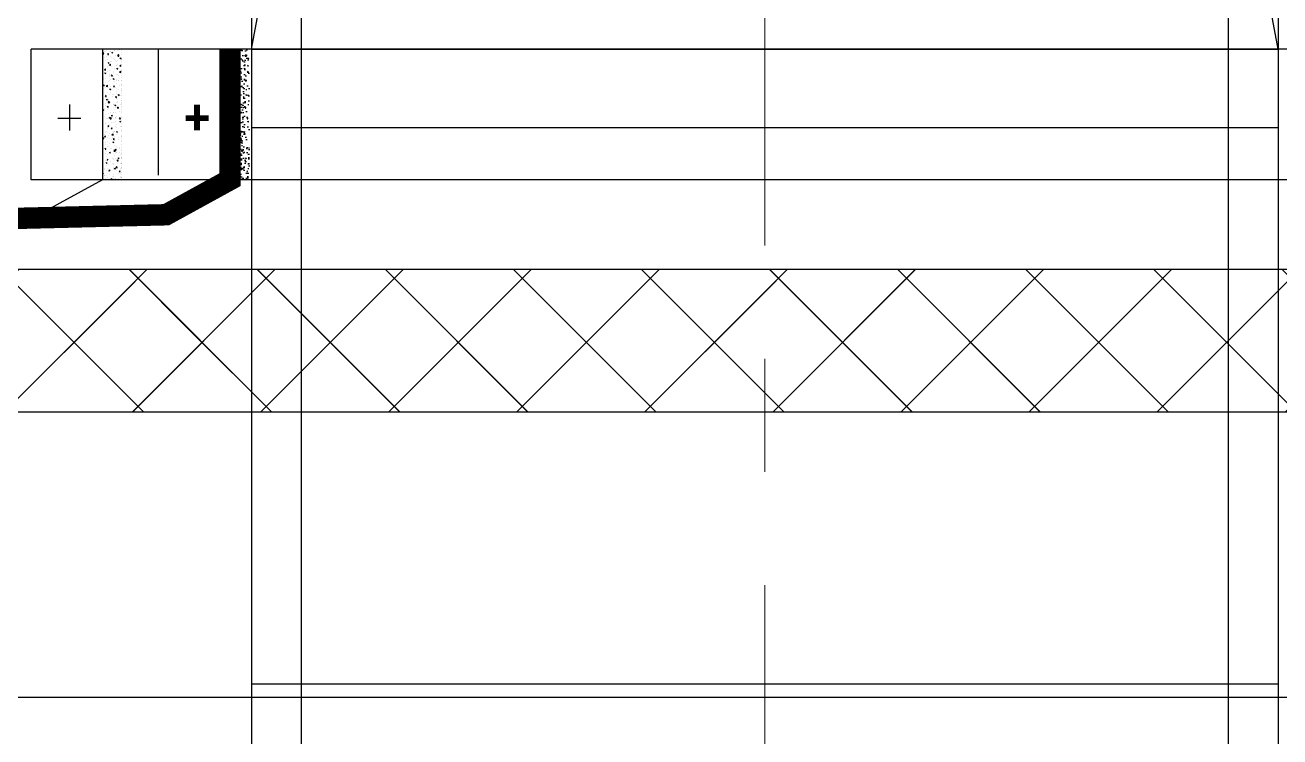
# Model space of a CAD drawing. Extents: x 419008 to 585152, y 366207 to 472224.
# Drawn here: x 509189 to 510068, y 458006 to 458505 of the extents above; entities that cross this region are included whole.
import ezdxf

# ---------------------------------------------------------------- set-up
doc = ezdxf.new("R2010")
doc.units = 0
doc.header["$LTSCALE"] = 50
doc.linetypes.add('CONTINOUS', pattern=[16, 16, -1e-13])
doc.linetypes.add('ОСЕВАЯ2', pattern=[14.2875, 9.525, -1.5875, 1.5875, -1.5875])
doc.layers.get('0').update_dxf_attribs({"linetype": 'CONTINUOUS'})
doc.layers.add('ax', color=4, linetype='ОСЕВАЯ2', lineweight=15)
for name, color, linetype in [('base', 7, 'CONTINUOUS'), ('eq', 255, 'CONTINUOUS'), ('WALL', 5, 'CONTINUOUS')]:
    doc.layers.add(name, color=color, linetype=linetype)

# ---------------------------------------------------------------- blocks, each defined once
blk = doc.blocks.new('A$C3FF65A5C')
at = {"lineweight": 30}
for p, q in [((840, 8729.87, 164.7), (875, 8914.87, 164.7)), ((1560, 8729.87, 164.7), (1525, 8914.87, 164.7)), ((840, 8729.87, 164.7), (840, 8217.15, 164.7)), ((840, 8729.87, 164.7), (1560, 8729.87, 164.7)), ((1560, 8729.87, 164.7), (1560, 8217.15, 164.7)), ((840, 8674.87, 164.7), (1560, 8674.87, 164.7)), ((840, 8284.87, 164.7), (1560, 8284.87, 164.7))]:
    blk.add_line(p, q, dxfattribs=at)
at = {"lineweight": 9}
for p, q in [((875, 8914.87, 164.7), (875, 8217.15, 164.7)), ((1525, 8914.87, 164.7), (1525, 8217.15, 164.7))]:
    blk.add_line(p, q, dxfattribs=at)
at = {"linetype": 'Continuous'}
for p, q in [((1714.49, 8729.87, 164.7), (685.51, 8729.87, 164.7)), ((685.51, 8638.24, 164.7), (685.51, 8729.87, 164.7)), ((735.51, 8729.87, 164.7), (735.51, 8660.16, 164.7)), ((712.46, 8690.91, 164.7), (712.46, 8672.77, 164.7)), ((704.39, 8681.34, 164.7), (720.52, 8681.34, 164.7)), ((1714.49, 8638.24, 164.7), (685.51, 8638.24, 164.7))]:
    blk.add_line(p, q, dxfattribs=at)
at = {"linetype": 'CONTINOUS'}
for p, q in [((735.51, 8729.87, 164.7), (735.51, 8638.24, 164.7)), ((735.51, 8729.87, 164.7), (735.51, 8638.24, 164.7)), ((735.88, 8729.87, 164.7), (735.88, 8729.87, 164.7)), ((735.88, 8729.87, 164.7), (735.88, 8729.87, 164.7)), ((737.38, 8729.87, 164.7), (737.38, 8729.87, 164.7)), ((737.38, 8729.87, 164.7), (737.38, 8729.87, 164.7)), ((737.93, 8727.99, 164.7), (737.93, 8727.99, 164.7)), ((738.74, 8729, 164.7), (738.74, 8729, 164.7)), ((739.5, 8729.87, 164.7), (739.5, 8729.87, 164.7)), ((740.97, 8728.42, 164.7), (740.97, 8728.42, 164.7)), ((741.3, 8728.02, 164.7), (741.3, 8728.02, 164.7)), ((742.37, 8729.87, 164.7), (742.37, 8729.87, 164.7)), ((742.37, 8729.87, 164.7), (742.37, 8729.87, 164.7)), ((742.8, 8729.87, 164.7), (742.8, 8729.87, 164.7)), ((742.8, 8729.87, 164.7), (742.8, 8729.87, 164.7)), ((743.76, 8728.99, 164.7), (743.76, 8728.99, 164.7)), ((744.08, 8728.78, 164.7), (744.08, 8728.78, 164.7)), ((746.43, 8728.72, 164.7), (746.43, 8728.72, 164.7)), ((747.28, 8729.25, 164.7), (747.28, 8729.25, 164.7)), ((747.35, 8729.87, 164.7), (747.35, 8729.87, 164.7)), ((747.35, 8729.87, 164.7), (747.35, 8729.87, 164.7)), ((747.93, 8729.87, 164.7), (747.93, 8729.87, 164.7)), ((747.93, 8729.87, 164.7), (747.93, 8729.87, 164.7)), ((749.03, 8728.8, 164.7), (749.03, 8728.8, 164.7)), ((735.51, 8727.88, 164.7), (735.51, 8727.88, 164.7)), ((735.51, 8727.88, 164.7), (735.51, 8727.88, 164.7)), ((735.51, 8727.88, 164.7), (735.51, 8727.88, 164.7)), ((735.51, 8727.71, 164.7), (735.51, 8727.71, 164.7)), ((735.51, 8727.71, 164.7), (735.51, 8727.71, 164.7)), ((735.51, 8727.71, 164.7), (735.51, 8727.71, 164.7)), ((735.51, 8726.81, 164.7), (735.51, 8726.81, 164.7)), ((735.51, 8724.71, 164.7), (735.51, 8724.71, 164.7)), ((735.51, 8724.71, 164.7), (735.51, 8724.71, 164.7)), ((735.51, 8724.71, 164.7), (735.51, 8724.71, 164.7)), ((735.51, 8724.11, 164.7), (735.51, 8724.11, 164.7)), ((735.51, 8723.86, 164.7), (735.51, 8723.86, 164.7)), ((735.51, 8723.86, 164.7), (735.51, 8723.86, 164.7)), ((735.51, 8723.86, 164.7), (735.51, 8723.86, 164.7)), ((735.51, 8723.58, 164.7), (735.51, 8723.58, 164.7)), ((735.51, 8721.53, 164.7), (735.51, 8721.53, 164.7)), ((735.51, 8721.53, 164.7), (735.51, 8721.53, 164.7)), ((735.51, 8720.51, 164.7), (735.51, 8720.51, 164.7)), ((735.51, 8720.34, 164.7), (735.51, 8720.34, 164.7)), ((735.61, 8726.59, 164.7), (736.39, 8727.4, 164.7)), ((735.61, 8726.59, 164.7), (736.5, 8726.45, 164.7)), ((735.71, 8720.54, 164.7), (735.71, 8720.54, 164.7)), ((735.86, 8720.61, 164.7), (735.86, 8720.61, 164.7)), ((735.98, 8723.94, 164.7), (735.98, 8723.94, 164.7)), ((736.1, 8727.27, 164.7), (736.1, 8727.27, 164.7)), ((736.5, 8726.45, 164.7), (736.39, 8727.4, 164.7)), ((736.79, 8723.89, 164.7), (736.79, 8723.89, 164.7)), ((737.18, 8727.92, 164.7), (737.18, 8727.92, 164.7)), ((737.52, 8722.02, 164.7), (737.52, 8722.02, 164.7)), ((738.34, 8724.48, 164.7), (738.34, 8724.48, 164.7)), ((738.9, 8722.55, 164.7), (738.9, 8722.55, 164.7)), ((739.24, 8726.13, 164.7), (739.72, 8726.71, 164.7)), ((739.24, 8726.13, 164.7), (739.84, 8726.08, 164.7)), ((739.64, 8720.21, 164.7), (740.34, 8720.48, 164.7)), ((739.64, 8720.21, 164.7), (740.13, 8719.88, 164.7)), ((739.84, 8726.08, 164.7), (739.73, 8726.71, 164.7)), ((739.91, 8719.82, 164.7), (739.91, 8719.82, 164.7)), ((740.14, 8719.87, 164.7), (740.34, 8720.48, 164.7)), ((740.63, 8718.61, 164.7), (741.11, 8719.19, 164.7)), ((741.05, 8721.36, 164.7), (741.05, 8721.36, 164.7)), ((741.23, 8718.56, 164.7), (741.11, 8719.18, 164.7)), ((741.18, 8724.69, 164.7), (741.18, 8724.69, 164.7)), ((742.02, 8721.37, 164.7), (742.02, 8721.37, 164.7)), ((742.07, 8727.46, 164.7), (742.77, 8727.73, 164.7)), ((742.07, 8727.46, 164.7), (742.57, 8727.13, 164.7)), ((742.13, 8723.67, 164.7), (742.13, 8723.67, 164.7)), ((742.57, 8727.13, 164.7), (742.77, 8727.73, 164.7)), ((743.35, 8723.02, 164.7), (743.35, 8723.02, 164.7)), ((744.24, 8722.33, 164.7), (744.24, 8722.33, 164.7)), ((744.52, 8721.7, 164.7), (744.52, 8721.7, 164.7)), ((744.65, 8725.31, 164.7), (744.65, 8725.31, 164.7)), ((745.75, 8720.82, 164.7), (745.75, 8720.82, 164.7)), ((746.19, 8722.06, 164.7), (746.19, 8722.06, 164.7)), ((746.28, 8724.93, 164.7), (747.06, 8725.74, 164.7)), ((746.28, 8724.93, 164.7), (747.17, 8724.79, 164.7)), ((746.31, 8725.39, 164.7), (746.31, 8725.39, 164.7)), ((746.41, 8725.51, 164.7), (746.9, 8726.08, 164.7)), ((746.41, 8725.51, 164.7), (747.01, 8725.45, 164.7)), ((747.01, 8725.45, 164.7), (746.9, 8726.08, 164.7)), ((747.17, 8724.79, 164.7), (747.06, 8725.74, 164.7)), ((747.15, 8725.64, 164.7), (747.15, 8725.64, 164.7)), ((747.47, 8723.44, 164.7), (747.47, 8723.44, 164.7)), ((748.04, 8723.44, 164.7), (748.74, 8723.71, 164.7)), ((748.04, 8723.44, 164.7), (748.54, 8723.1, 164.7)), ((748.31, 8722.19, 164.7), (748.31, 8722.19, 164.7)), ((748.54, 8723.1, 164.7), (748.74, 8723.7, 164.7)), ((749.03, 8727.48, 164.7), (749.03, 8727.48, 164.7)), ((749.03, 8727.48, 164.7), (749.03, 8727.48, 164.7)), ((749.03, 8725.89, 164.7), (749.03, 8725.89, 164.7)), ((749.03, 8725.89, 164.7), (749.03, 8725.89, 164.7)), ((749.03, 8724.24, 164.7), (749.03, 8724.24, 164.7)), ((749.03, 8724.24, 164.7), (749.03, 8724.24, 164.7)), ((749.03, 8722.45, 164.7), (749.03, 8722.45, 164.7)), ((749.03, 8722.45, 164.7), (749.03, 8722.45, 164.7)), ((749.03, 8722.29, 164.7), (749.03, 8722.29, 164.7)), ((749.03, 8721.01, 164.7), (749.03, 8721.01, 164.7)), ((749.03, 8721.01, 164.7), (749.03, 8721.01, 164.7)), ((749.03, 8719.27, 164.7), (749.03, 8719.27, 164.7)), ((735.51, 8718.36, 164.7), (735.51, 8718.36, 164.7)), ((735.51, 8718.36, 164.7), (735.51, 8718.36, 164.7)), ((735.51, 8718.36, 164.7), (735.51, 8718.36, 164.7)), ((735.51, 8717.51, 164.7), (735.51, 8717.51, 164.7)), ((735.51, 8717.51, 164.7), (735.51, 8717.51, 164.7)), ((735.51, 8717.1, 164.7), (735.51, 8717.1, 164.7)), ((735.51, 8716.91, 164.7), (735.51, 8716.91, 164.7)), ((735.51, 8716.91, 164.7), (735.51, 8716.91, 164.7)), ((735.51, 8715.18, 164.7), (735.51, 8715.18, 164.7)), ((735.51, 8715.18, 164.7), (735.51, 8715.18, 164.7)), ((735.51, 8715.18, 164.7), (735.51, 8715.18, 164.7)), ((735.51, 8713.87, 164.7), (735.51, 8713.87, 164.7)), ((735.51, 8713.31, 164.7), (735.51, 8713.31, 164.7)), ((735.51, 8713.31, 164.7), (735.51, 8713.31, 164.7)), ((735.51, 8712.01, 164.7), (735.51, 8712.01, 164.7)), ((735.51, 8712.01, 164.7), (735.51, 8712.01, 164.7)), ((735.51, 8711.17, 164.7), (735.51, 8711.17, 164.7)), ((735.51, 8711.17, 164.7), (735.51, 8711.17, 164.7)), ((735.51, 8711.17, 164.7), (735.51, 8711.17, 164.7)), ((735.51, 8710.63, 164.7), (735.51, 8710.63, 164.7)), ((735.51, 8710.63, 164.7), (735.51, 8710.63, 164.7)), ((735.62, 8713.95, 164.7), (735.62, 8713.95, 164.7)), ((735.74, 8717.28, 164.7), (735.74, 8717.28, 164.7)), ((736.76, 8713.48, 164.7), (736.76, 8713.48, 164.7)), ((736.93, 8715.19, 164.7), (737.71, 8716, 164.7)), ((736.93, 8715.19, 164.7), (737.82, 8715.05, 164.7)), ((737.2, 8712.96, 164.7), (737.9, 8713.23, 164.7)), ((737.2, 8712.96, 164.7), (737.7, 8712.63, 164.7)), ((737.7, 8712.62, 164.7), (737.91, 8713.23, 164.7)), ((737.82, 8715.05, 164.7), (737.71, 8716, 164.7)), ((737.9, 8715.32, 164.7), (737.9, 8715.32, 164.7)), ((738.19, 8713.48, 164.7), (738.19, 8713.48, 164.7)), ((739.26, 8713.81, 164.7), (739.26, 8713.81, 164.7)), ((739.39, 8717.42, 164.7), (739.39, 8717.42, 164.7)), ((740.14, 8718.59, 164.7), (740.14, 8718.59, 164.7)), ((740.3, 8712.13, 164.7), (740.3, 8712.13, 164.7)), ((740.42, 8710.36, 164.7), (740.42, 8710.36, 164.7)), ((740.63, 8718.61, 164.7), (741.23, 8718.56, 164.7)), ((740.69, 8711.37, 164.7), (740.69, 8711.37, 164.7)), ((740.81, 8714.7, 164.7), (740.81, 8714.7, 164.7)), ((740.93, 8718.03, 164.7), (740.93, 8718.03, 164.7)), ((741.89, 8717.75, 164.7), (741.89, 8717.75, 164.7)), ((742.02, 8711.09, 164.7), (742.5, 8711.67, 164.7)), ((742.02, 8711.09, 164.7), (742.61, 8711.04, 164.7)), ((742.62, 8711.03, 164.7), (742.5, 8711.66, 164.7)), ((743.05, 8714.31, 164.7), (743.05, 8714.31, 164.7)), ((743.32, 8710.36, 164.7), (743.32, 8710.36, 164.7)), ((743.53, 8713.25, 164.7), (743.53, 8713.25, 164.7)), ((743.73, 8716.32, 164.7), (743.73, 8716.32, 164.7)), ((745.48, 8718.36, 164.7), (745.48, 8718.36, 164.7)), ((745.61, 8716.19, 164.7), (746.31, 8716.46, 164.7)), ((745.61, 8716.19, 164.7), (746.1, 8715.85, 164.7)), ((745.64, 8711.91, 164.7), (745.64, 8711.91, 164.7)), ((745.68, 8718.25, 164.7), (745.68, 8718.25, 164.7)), ((745.82, 8712.07, 164.7), (745.82, 8712.07, 164.7)), ((745.94, 8715.4, 164.7), (745.94, 8715.4, 164.7)), ((746.07, 8718.73, 164.7), (746.07, 8718.73, 164.7)), ((746.11, 8715.85, 164.7), (746.31, 8716.45, 164.7)), ((746.74, 8711.19, 164.7), (746.74, 8711.19, 164.7)), ((747.6, 8713.54, 164.7), (748.38, 8714.35, 164.7)), ((747.6, 8713.54, 164.7), (748.49, 8713.4, 164.7)), ((747.8, 8717.99, 164.7), (748.28, 8718.56, 164.7)), ((747.8, 8717.99, 164.7), (748.4, 8717.93, 164.7)), ((748.4, 8717.93, 164.7), (748.29, 8718.56, 164.7)), ((748.5, 8713.39, 164.7), (748.38, 8714.34, 164.7)), ((748.87, 8713.03, 164.7), (748.87, 8713.03, 164.7)), ((749.03, 8718.69, 164.7), (749.03, 8718.69, 164.7)), ((749.03, 8717.81, 164.7), (749.03, 8717.81, 164.7)), ((749.03, 8717.77, 164.7), (749.03, 8717.77, 164.7)), ((749.03, 8717.77, 164.7), (749.03, 8717.77, 164.7)), ((749.03, 8715.09, 164.7), (749.03, 8715.09, 164.7)), ((749.03, 8714.54, 164.7), (749.03, 8714.54, 164.7)), ((749.03, 8714.54, 164.7), (749.03, 8714.54, 164.7)), ((749.03, 8712.92, 164.7), (749.03, 8712.92, 164.7)), ((749.03, 8712.92, 164.7), (749.03, 8712.92, 164.7)), ((749.03, 8711.3, 164.7), (749.03, 8711.3, 164.7)), ((749.03, 8711.3, 164.7), (749.03, 8711.3, 164.7)), ((735.51, 8709.72, 164.7), (735.51, 8709.72, 164.7)), ((735.51, 8709.72, 164.7), (735.51, 8709.72, 164.7)), ((735.51, 8709.72, 164.7), (735.51, 8709.72, 164.7)), ((735.51, 8708.83, 164.7), (735.51, 8708.83, 164.7)), ((735.51, 8708.83, 164.7), (735.51, 8708.83, 164.7)), ((735.51, 8707.4, 164.7), (735.51, 8707.4, 164.7)), ((735.51, 8707.4, 164.7), (735.51, 8707.4, 164.7)), ((735.51, 8706.12, 164.7), (735.51, 8706.12, 164.7)), ((735.51, 8705.66, 164.7), (735.51, 8705.66, 164.7)), ((735.51, 8705.66, 164.7), (735.51, 8705.66, 164.7)), ((735.51, 8705.66, 164.7), (735.51, 8705.66, 164.7)), ((735.51, 8704.82, 164.7), (735.51, 8704.82, 164.7)), ((735.51, 8704.82, 164.7), (735.51, 8704.82, 164.7)), ((735.51, 8704.16, 164.7), (735.51, 8704.16, 164.7)), ((735.51, 8704.16, 164.7), (735.51, 8704.16, 164.7)), ((735.51, 8702.52, 164.7), (735.51, 8702.52, 164.7)), ((735.51, 8702.52, 164.7), (735.51, 8702.52, 164.7)), ((735.51, 8702.48, 164.7), (735.51, 8702.48, 164.7)), ((736.2, 8708.39, 164.7), (736.2, 8708.39, 164.7)), ((736.23, 8704.2, 164.7), (736.71, 8704.77, 164.7)), ((736.23, 8704.2, 164.7), (736.83, 8704.14, 164.7)), ((736.36, 8701.94, 164.7), (736.36, 8701.94, 164.7)), ((736.63, 8709.86, 164.7), (736.63, 8709.86, 164.7)), ((736.83, 8704.14, 164.7), (736.72, 8704.77, 164.7)), ((737.49, 8709.36, 164.7), (737.49, 8709.36, 164.7)), ((737.79, 8706.42, 164.7), (737.79, 8706.42, 164.7)), ((737.87, 8702.66, 164.7), (737.87, 8702.66, 164.7)), ((738.26, 8703.79, 164.7), (739.04, 8704.61, 164.7)), ((738.26, 8703.79, 164.7), (739.15, 8703.66, 164.7)), ((739.15, 8703.65, 164.7), (739.04, 8704.6, 164.7)), ((739.59, 8703.06, 164.7), (739.59, 8703.06, 164.7)), ((739.88, 8707.16, 164.7), (739.88, 8707.16, 164.7)), ((740.45, 8704.71, 164.7), (740.45, 8704.71, 164.7)), ((740.57, 8708.04, 164.7), (740.57, 8708.04, 164.7)), ((740.74, 8701.68, 164.7), (741.44, 8701.95, 164.7)), ((740.74, 8701.68, 164.7), (741.24, 8701.35, 164.7)), ((741.24, 8701.34, 164.7), (741.44, 8701.95, 164.7)), ((741.47, 8703.31, 164.7), (741.47, 8703.31, 164.7)), ((741.54, 8708.17, 164.7), (741.54, 8708.17, 164.7)), ((741.7, 8701.71, 164.7), (741.7, 8701.71, 164.7)), ((743.17, 8708.94, 164.7), (743.87, 8709.2, 164.7)), ((743.17, 8708.94, 164.7), (743.67, 8708.6, 164.7)), ((743.4, 8703.57, 164.7), (743.89, 8704.14, 164.7)), ((743.4, 8703.57, 164.7), (744, 8703.52, 164.7)), ((743.67, 8708.6, 164.7), (743.87, 8709.2, 164.7)), ((743.7, 8703.66, 164.7), (743.7, 8703.66, 164.7)), ((744, 8703.51, 164.7), (743.89, 8704.14, 164.7)), ((743.98, 8703.64, 164.7), (743.98, 8703.64, 164.7)), ((744.1, 8707.25, 164.7), (744.1, 8707.25, 164.7)), ((744.93, 8702.83, 164.7), (744.93, 8702.83, 164.7)), ((745.46, 8702.09, 164.7), (745.46, 8702.09, 164.7)), ((745.58, 8705.42, 164.7), (745.58, 8705.42, 164.7)), ((745.7, 8708.75, 164.7), (745.7, 8708.75, 164.7)), ((745.72, 8708.16, 164.7), (745.72, 8708.16, 164.7)), ((746.61, 8707.58, 164.7), (746.61, 8707.58, 164.7)), ((746.88, 8707.94, 164.7), (746.88, 8707.94, 164.7)), ((747.76, 8704.13, 164.7), (747.76, 8704.13, 164.7)), ((748.93, 8702.14, 164.7), (749.03, 8702.25, 164.7)), ((748.93, 8702.14, 164.7), (749.03, 8702.12, 164.7)), ((749.03, 8709.74, 164.7), (749.03, 8709.74, 164.7)), ((749.03, 8708.07, 164.7), (749.03, 8708.07, 164.7)), ((749.03, 8708.07, 164.7), (749.03, 8708.07, 164.7)), ((749.03, 8707.9, 164.7), (749.03, 8707.9, 164.7)), ((749.03, 8707.9, 164.7), (749.03, 8707.9, 164.7)), ((749.03, 8705.12, 164.7), (749.03, 8705.12, 164.7)), ((749.03, 8704.83, 164.7), (749.03, 8704.83, 164.7)), ((749.03, 8704.83, 164.7), (749.03, 8704.83, 164.7)), ((749.03, 8704.3, 164.7), (749.03, 8704.3, 164.7)), ((749.03, 8701.6, 164.7), (749.03, 8701.6, 164.7)), ((749.03, 8701.6, 164.7), (749.03, 8701.6, 164.7)), ((735.51, 8700.93, 164.7), (735.51, 8700.93, 164.7)), ((735.51, 8700.93, 164.7), (735.51, 8700.93, 164.7)), ((735.51, 8699.31, 164.7), (735.51, 8699.31, 164.7)), ((735.51, 8699.31, 164.7), (735.51, 8699.31, 164.7)), ((735.51, 8698.92, 164.7), (735.51, 8698.92, 164.7)), ((735.51, 8698.92, 164.7), (735.51, 8698.92, 164.7)), ((735.51, 8698.48, 164.7), (735.51, 8698.48, 164.7)), ((735.51, 8698.48, 164.7), (735.51, 8698.48, 164.7)), ((735.51, 8698.48, 164.7), (735.51, 8698.48, 164.7)), ((735.51, 8697.69, 164.7), (735.51, 8697.69, 164.7)), ((735.51, 8697.69, 164.7), (735.51, 8697.69, 164.7)), ((735.51, 8696.13, 164.7), (735.51, 8696.13, 164.7)), ((735.51, 8696.13, 164.7), (735.51, 8696.13, 164.7)), ((735.51, 8696.13, 164.7), (735.51, 8696.13, 164.7)), ((735.51, 8695.33, 164.7), (735.51, 8695.33, 164.7)), ((735.51, 8695.33, 164.7), (735.51, 8695.33, 164.7)), ((735.51, 8694.46, 164.7), (735.51, 8694.46, 164.7)), ((735.51, 8694.46, 164.7), (735.51, 8694.46, 164.7)), ((735.51, 8692.96, 164.7), (735.51, 8692.96, 164.7)), ((735.51, 8692.96, 164.7), (735.51, 8692.96, 164.7)), ((735.51, 8692.96, 164.7), (735.51, 8692.96, 164.7)), ((735.66, 8692.86, 164.7), (735.66, 8692.86, 164.7)), ((736.21, 8695.42, 164.7), (736.21, 8695.42, 164.7)), ((737.46, 8696.69, 164.7), (737.46, 8696.69, 164.7)), ((737.6, 8697.97, 164.7), (737.6, 8697.97, 164.7)), ((737.62, 8696.67, 164.7), (738.1, 8697.25, 164.7)), ((737.62, 8696.67, 164.7), (738.22, 8696.62, 164.7)), ((738.22, 8696.62, 164.7), (738.1, 8697.24, 164.7)), ((738.31, 8694.43, 164.7), (739.01, 8694.7, 164.7)), ((738.31, 8694.43, 164.7), (738.8, 8694.1, 164.7)), ((738.72, 8695.75, 164.7), (738.72, 8695.75, 164.7)), ((738.81, 8694.09, 164.7), (739.01, 8694.7, 164.7)), ((738.84, 8699.36, 164.7), (738.84, 8699.36, 164.7)), ((739.58, 8692.4, 164.7), (740.36, 8693.21, 164.7)), ((739.85, 8694.5, 164.7), (739.85, 8694.5, 164.7)), ((740.08, 8694.73, 164.7), (740.08, 8694.73, 164.7)), ((740.2, 8698.05, 164.7), (740.2, 8698.05, 164.7)), ((740.32, 8701.38, 164.7), (740.32, 8701.38, 164.7)), ((740.47, 8692.26, 164.7), (740.36, 8693.21, 164.7)), ((741.35, 8699.69, 164.7), (741.35, 8699.69, 164.7)), ((742.5, 8696.25, 164.7), (742.5, 8696.25, 164.7)), ((742.94, 8697.75, 164.7), (742.94, 8697.75, 164.7)), ((743.29, 8697.69, 164.7), (743.29, 8697.69, 164.7)), ((744.79, 8696.05, 164.7), (745.27, 8696.62, 164.7)), ((744.79, 8696.05, 164.7), (745.39, 8695.99, 164.7)), ((745.13, 8700.19, 164.7), (745.13, 8700.19, 164.7)), ((745.22, 8695.43, 164.7), (745.22, 8695.43, 164.7)), ((745.39, 8695.99, 164.7), (745.28, 8696.62, 164.7)), ((745.34, 8698.76, 164.7), (745.34, 8698.76, 164.7)), ((745.69, 8695.5, 164.7), (745.69, 8695.5, 164.7)), ((746.19, 8693.13, 164.7), (746.19, 8693.13, 164.7)), ((746.71, 8697.66, 164.7), (747.41, 8697.93, 164.7)), ((746.71, 8697.66, 164.7), (747.21, 8697.32, 164.7)), ((747.04, 8701.49, 164.7), (747.04, 8701.49, 164.7)), ((747.21, 8697.32, 164.7), (747.41, 8697.92, 164.7)), ((748.28, 8697.52, 164.7), (748.28, 8697.52, 164.7)), ((748.69, 8693.46, 164.7), (748.69, 8693.46, 164.7)), ((748.82, 8697.08, 164.7), (748.82, 8697.08, 164.7)), ((749.03, 8700.7, 164.7), (749.03, 8700.7, 164.7)), ((749.03, 8700.22, 164.7), (749.03, 8700.22, 164.7)), ((749.03, 8698.36, 164.7), (749.03, 8698.36, 164.7)), ((749.03, 8698.36, 164.7), (749.03, 8698.36, 164.7)), ((749.03, 8695.12, 164.7), (749.03, 8695.12, 164.7)), ((749.03, 8695.12, 164.7), (749.03, 8695.12, 164.7)), ((749.03, 8693.51, 164.7), (749.03, 8693.51, 164.7)), ((749.03, 8693.51, 164.7), (749.03, 8693.51, 164.7)), ((735.51, 8692.13, 164.7), (735.51, 8692.13, 164.7)), ((735.51, 8692.13, 164.7), (735.51, 8692.13, 164.7)), ((735.51, 8691.73, 164.7), (735.51, 8691.73, 164.7)), ((735.51, 8691.73, 164.7), (735.51, 8691.73, 164.7)), ((735.51, 8691.73, 164.7), (735.51, 8691.73, 164.7)), ((735.51, 8691.22, 164.7), (735.51, 8691.22, 164.7)), ((735.51, 8691.22, 164.7), (735.51, 8691.22, 164.7)), ((735.51, 8689.78, 164.7), (735.51, 8689.78, 164.7)), ((735.51, 8689.78, 164.7), (735.51, 8689.78, 164.7)), ((735.51, 8688.13, 164.7), (735.51, 8688.13, 164.7)), ((735.51, 8687.98, 164.7), (735.51, 8687.98, 164.7)), ((735.51, 8687.98, 164.7), (735.51, 8687.98, 164.7)), ((735.51, 8686.61, 164.7), (735.51, 8686.61, 164.7)), ((735.51, 8686.61, 164.7), (735.51, 8686.61, 164.7)), ((735.51, 8686.61, 164.7), (735.51, 8686.61, 164.7)), ((735.51, 8685.79, 164.7), (735.51, 8685.79, 164.7)), ((735.51, 8685.79, 164.7), (735.51, 8685.79, 164.7)), ((735.51, 8685.79, 164.7), (735.51, 8685.79, 164.7)), ((735.51, 8684.75, 164.7), (735.51, 8684.75, 164.7)), ((735.51, 8684.75, 164.7), (735.51, 8684.75, 164.7)), ((735.51, 8684.53, 164.7), (735.51, 8684.53, 164.7)), ((735.51, 8684.53, 164.7), (735.51, 8684.53, 164.7)), ((735.87, 8687.18, 164.7), (736.57, 8687.45, 164.7)), ((735.87, 8687.18, 164.7), (736.37, 8686.85, 164.7)), ((736.08, 8691.8, 164.7), (736.08, 8691.8, 164.7)), ((736.37, 8686.84, 164.7), (736.58, 8687.45, 164.7)), ((737.24, 8688.36, 164.7), (737.24, 8688.36, 164.7)), ((737.43, 8684.03, 164.7), (737.43, 8684.03, 164.7)), ((737.76, 8691.52, 164.7), (737.76, 8691.52, 164.7)), ((737.84, 8690, 164.7), (737.84, 8690, 164.7)), ((739, 8687.56, 164.7), (739, 8687.56, 164.7)), ((739.01, 8689.15, 164.7), (739.49, 8689.73, 164.7)), ((739.01, 8689.15, 164.7), (739.6, 8689.1, 164.7)), ((739.61, 8689.1, 164.7), (739.49, 8689.72, 164.7)), ((739.58, 8692.4, 164.7), (740.47, 8692.26, 164.7)), ((739.72, 8684.74, 164.7), (739.72, 8684.74, 164.7)), ((739.84, 8688.07, 164.7), (739.84, 8688.07, 164.7)), ((739.87, 8692.3, 164.7), (739.87, 8692.3, 164.7)), ((739.96, 8691.4, 164.7), (739.96, 8691.4, 164.7)), ((740.93, 8685.24, 164.7), (740.93, 8685.24, 164.7)), ((740.99, 8692.64, 164.7), (740.99, 8692.64, 164.7)), ((743.1, 8691.3, 164.7), (743.1, 8691.3, 164.7)), ((743.26, 8685.03, 164.7), (743.26, 8685.03, 164.7)), ((743.43, 8685.57, 164.7), (743.43, 8685.57, 164.7)), ((743.56, 8689.19, 164.7), (743.56, 8689.19, 164.7)), ((743.67, 8691, 164.7), (743.67, 8691, 164.7)), ((744.28, 8690.41, 164.7), (744.98, 8690.68, 164.7)), ((744.28, 8690.41, 164.7), (744.77, 8690.07, 164.7)), ((744.34, 8687.33, 164.7), (744.34, 8687.33, 164.7)), ((744.77, 8690.07, 164.7), (744.98, 8690.67, 164.7)), ((744.85, 8685.44, 164.7), (744.85, 8685.44, 164.7)), ((744.97, 8688.77, 164.7), (744.97, 8688.77, 164.7)), ((745.09, 8692.1, 164.7), (745.09, 8692.1, 164.7)), ((746.06, 8689.52, 164.7), (746.06, 8689.52, 164.7)), ((746.18, 8688.52, 164.7), (746.66, 8689.1, 164.7)), ((746.18, 8688.52, 164.7), (746.78, 8688.47, 164.7)), ((746.33, 8692.41, 164.7), (746.33, 8692.41, 164.7)), ((746.78, 8688.47, 164.7), (746.66, 8689.1, 164.7)), ((747.22, 8686.07, 164.7), (747.22, 8686.07, 164.7)), ((748.44, 8691.07, 164.7), (748.44, 8691.07, 164.7)), ((749.03, 8692.43, 164.7), (749.03, 8692.43, 164.7)), ((749.03, 8691.89, 164.7), (749.03, 8691.89, 164.7)), ((749.03, 8691.89, 164.7), (749.03, 8691.89, 164.7)), ((749.03, 8690.69, 164.7), (749.03, 8690.69, 164.7)), ((749.03, 8689.91, 164.7), (749.03, 8689.91, 164.7)), ((749.03, 8689.91, 164.7), (749.03, 8689.91, 164.7)), ((749.03, 8688.65, 164.7), (749.03, 8688.65, 164.7)), ((749.03, 8688.65, 164.7), (749.03, 8688.65, 164.7)), ((749.03, 8687.52, 164.7), (749.03, 8687.52, 164.7)), ((749.03, 8686.31, 164.7), (749.03, 8686.31, 164.7)), ((749.03, 8685.42, 164.7), (749.03, 8685.42, 164.7)), ((749.03, 8685.42, 164.7), (749.03, 8685.42, 164.7)), ((735.51, 8683.43, 164.7), (735.51, 8683.43, 164.7)), ((735.51, 8683.43, 164.7), (735.51, 8683.43, 164.7)), ((735.51, 8683.43, 164.7), (735.51, 8683.43, 164.7)), ((735.51, 8681.51, 164.7), (735.51, 8681.51, 164.7)), ((735.51, 8681.51, 164.7), (735.51, 8681.51, 164.7)), ((735.51, 8680.93, 164.7), (735.51, 8680.93, 164.7)), ((735.51, 8680.93, 164.7), (735.51, 8680.93, 164.7)), ((735.51, 8680.26, 164.7), (735.51, 8680.26, 164.7)), ((735.51, 8680.26, 164.7), (735.51, 8680.26, 164.7)), ((735.51, 8679.44, 164.7), (735.51, 8679.44, 164.7)), ((735.51, 8679.44, 164.7), (735.51, 8679.44, 164.7)), ((735.51, 8678.28, 164.7), (735.51, 8678.28, 164.7)), ((735.51, 8678.28, 164.7), (735.51, 8678.28, 164.7)), ((735.51, 8677.34, 164.7), (735.51, 8677.34, 164.7)), ((735.51, 8677.34, 164.7), (735.51, 8677.34, 164.7)), ((735.51, 8677.08, 164.7), (735.51, 8677.08, 164.7)), ((735.51, 8677.08, 164.7), (735.51, 8677.08, 164.7)), ((735.51, 8677.08, 164.7), (735.51, 8677.08, 164.7)), ((735.66, 8677.36, 164.7), (735.66, 8677.36, 164.7)), ((737.06, 8682.45, 164.7), (737.06, 8682.45, 164.7)), ((737.81, 8677.33, 164.7), (737.81, 8677.33, 164.7)), ((738.17, 8677.69, 164.7), (738.17, 8677.69, 164.7)), ((738.3, 8681.3, 164.7), (738.3, 8681.3, 164.7)), ((739.17, 8681.1, 164.7), (739.17, 8681.1, 164.7)), ((739.41, 8675.9, 164.7), (740.11, 8676.17, 164.7)), ((739.41, 8675.9, 164.7), (739.91, 8675.57, 164.7)), ((739.47, 8678.08, 164.7), (739.47, 8678.08, 164.7)), ((739.59, 8681.41, 164.7), (739.59, 8681.41, 164.7)), ((739.83, 8681.84, 164.7), (739.83, 8681.84, 164.7)), ((739.91, 8675.56, 164.7), (740.11, 8676.17, 164.7)), ((740.39, 8681.63, 164.7), (740.88, 8682.21, 164.7)), ((740.39, 8681.63, 164.7), (740.99, 8681.58, 164.7)), ((740.41, 8677.14, 164.7), (740.41, 8677.14, 164.7)), ((740.8, 8681.63, 164.7), (740.8, 8681.63, 164.7)), ((740.99, 8681.57, 164.7), (740.88, 8682.2, 164.7)), ((740.91, 8681, 164.7), (741.69, 8681.81, 164.7)), ((740.91, 8681, 164.7), (741.8, 8680.86, 164.7)), ((741.8, 8680.86, 164.7), (741.69, 8681.81, 164.7)), ((741.84, 8683.16, 164.7), (742.54, 8683.42, 164.7)), ((741.84, 8683.16, 164.7), (742.34, 8682.82, 164.7)), ((741.96, 8678.18, 164.7), (741.96, 8678.18, 164.7)), ((742.34, 8682.82, 164.7), (742.54, 8683.42, 164.7)), ((742.4, 8682.22, 164.7), (742.4, 8682.22, 164.7)), ((743.64, 8678.34, 164.7), (743.64, 8678.34, 164.7)), ((744.49, 8675.46, 164.7), (744.49, 8675.46, 164.7)), ((744.5, 8680.88, 164.7), (744.5, 8680.88, 164.7)), ((744.59, 8682.13, 164.7), (744.59, 8682.13, 164.7)), ((744.61, 8678.79, 164.7), (744.61, 8678.79, 164.7)), ((744.73, 8682.11, 164.7), (744.73, 8682.11, 164.7)), ((745.66, 8682.84, 164.7), (745.66, 8682.84, 164.7)), ((745.74, 8676.91, 164.7), (745.74, 8676.91, 164.7)), ((747.57, 8681, 164.7), (748.05, 8681.58, 164.7)), ((747.57, 8681, 164.7), (748.16, 8680.95, 164.7)), ((747.73, 8681.99, 164.7), (747.73, 8681.99, 164.7)), ((747.81, 8679.13, 164.7), (748.51, 8679.4, 164.7)), ((747.81, 8679.13, 164.7), (748.31, 8678.79, 164.7)), ((748.17, 8680.95, 164.7), (748.05, 8681.57, 164.7)), ((748.14, 8675.4, 164.7), (748.14, 8675.4, 164.7)), ((748.27, 8679.02, 164.7), (748.27, 8679.02, 164.7)), ((748.31, 8678.79, 164.7), (748.51, 8679.39, 164.7)), ((749.03, 8682.71, 164.7), (749.03, 8682.71, 164.7)), ((749.03, 8682.18, 164.7), (749.03, 8682.18, 164.7)), ((749.03, 8682.18, 164.7), (749.03, 8682.18, 164.7)), ((749.03, 8681.17, 164.7), (749.03, 8681.17, 164.7)), ((749.03, 8681.17, 164.7), (749.03, 8681.17, 164.7)), ((749.03, 8679.74, 164.7), (749.03, 8679.74, 164.7)), ((749.03, 8678.95, 164.7), (749.03, 8678.95, 164.7)), ((749.03, 8678.95, 164.7), (749.03, 8678.95, 164.7)), ((749.03, 8677.99, 164.7), (749.03, 8677.99, 164.7)), ((749.03, 8675.71, 164.7), (749.03, 8675.71, 164.7)), ((749.03, 8675.71, 164.7), (749.03, 8675.71, 164.7)), ((749.03, 8675.52, 164.7), (749.03, 8675.52, 164.7)), ((749.03, 8675.52, 164.7), (749.03, 8675.52, 164.7)), ((735.51, 8675.04, 164.7), (735.51, 8675.04, 164.7)), ((735.51, 8675.04, 164.7), (735.51, 8675.04, 164.7)), ((735.51, 8673.91, 164.7), (735.51, 8673.91, 164.7)), ((735.51, 8673.91, 164.7), (735.51, 8673.91, 164.7)), ((735.51, 8673.91, 164.7), (735.51, 8673.91, 164.7)), ((735.51, 8673.74, 164.7), (735.51, 8673.74, 164.7)), ((735.51, 8673.74, 164.7), (735.51, 8673.74, 164.7)), ((735.51, 8673.74, 164.7), (735.51, 8673.74, 164.7)), ((735.51, 8673.1, 164.7), (735.51, 8673.1, 164.7)), ((735.51, 8673.1, 164.7), (735.51, 8673.1, 164.7)), ((735.51, 8673.1, 164.7), (735.51, 8673.1, 164.7)), ((735.51, 8671.81, 164.7), (735.51, 8671.81, 164.7)), ((735.51, 8671.81, 164.7), (735.51, 8671.81, 164.7)), ((735.51, 8670.73, 164.7), (735.51, 8670.73, 164.7)), ((735.51, 8670.73, 164.7), (735.51, 8670.73, 164.7)), ((735.51, 8670.14, 164.7), (735.51, 8670.14, 164.7)), ((735.51, 8668.57, 164.7), (735.51, 8668.57, 164.7)), ((735.51, 8668.57, 164.7), (735.51, 8668.57, 164.7)), ((735.51, 8667.55, 164.7), (735.51, 8667.55, 164.7)), ((735.51, 8667.55, 164.7), (735.51, 8667.55, 164.7)), ((735.51, 8666.75, 164.7), (735.51, 8666.75, 164.7)), ((735.51, 8666.75, 164.7), (735.51, 8666.75, 164.7)), ((735.51, 8666.54, 164.7), (735.51, 8666.54, 164.7)), ((735.51, 8666.54, 164.7), (735.51, 8666.54, 164.7)), ((735.54, 8673.74, 164.7), (735.54, 8673.74, 164.7)), ((736, 8667.21, 164.7), (736.48, 8667.79, 164.7)), ((736, 8667.21, 164.7), (736.59, 8667.16, 164.7)), ((736.47, 8666.94, 164.7), (736.47, 8666.94, 164.7)), ((736.6, 8667.16, 164.7), (736.48, 8667.78, 164.7)), ((736.69, 8670.3, 164.7), (736.69, 8670.3, 164.7)), ((736.98, 8668.65, 164.7), (737.68, 8668.92, 164.7)), ((736.98, 8668.65, 164.7), (737.47, 8668.32, 164.7)), ((737.4, 8671.37, 164.7), (737.4, 8671.37, 164.7)), ((737.48, 8668.31, 164.7), (737.68, 8668.92, 164.7)), ((738.46, 8672.03, 164.7), (738.46, 8672.03, 164.7)), ((739.11, 8668.09, 164.7), (739.11, 8668.09, 164.7)), ((739.23, 8671.42, 164.7), (739.23, 8671.42, 164.7)), ((739.32, 8674.24, 164.7), (739.32, 8674.24, 164.7)), ((739.35, 8674.75, 164.7), (739.35, 8674.75, 164.7)), ((739.8, 8669.17, 164.7), (739.8, 8669.17, 164.7)), ((740.38, 8667.18, 164.7), (740.38, 8667.18, 164.7)), ((740.57, 8670.68, 164.7), (740.57, 8670.68, 164.7)), ((741.78, 8674.11, 164.7), (742.26, 8674.68, 164.7)), ((741.78, 8674.11, 164.7), (742.38, 8674.06, 164.7)), ((741.81, 8666.72, 164.7), (741.81, 8666.72, 164.7)), ((742.24, 8669.61, 164.7), (743.01, 8670.42, 164.7)), ((742.24, 8669.61, 164.7), (743.12, 8669.47, 164.7)), ((742.38, 8674.05, 164.7), (742.27, 8674.68, 164.7)), ((742.88, 8667.51, 164.7), (742.88, 8667.51, 164.7)), ((743.01, 8671.13, 164.7), (743.01, 8671.13, 164.7)), ((743.13, 8669.46, 164.7), (743.02, 8670.41, 164.7)), ((743.17, 8666.59, 164.7), (743.65, 8667.16, 164.7)), ((743.17, 8666.59, 164.7), (743.77, 8666.53, 164.7)), ((743.23, 8672.37, 164.7), (743.23, 8672.37, 164.7)), ((743.77, 8666.53, 164.7), (743.65, 8667.16, 164.7)), ((743.8, 8671.8, 164.7), (743.8, 8671.8, 164.7)), ((744.24, 8668.8, 164.7), (744.24, 8668.8, 164.7)), ((744.36, 8672.13, 164.7), (744.36, 8672.13, 164.7)), ((745.38, 8671.88, 164.7), (746.08, 8672.15, 164.7)), ((745.38, 8671.88, 164.7), (745.88, 8671.54, 164.7)), ((745.51, 8671.46, 164.7), (745.51, 8671.46, 164.7)), ((745.63, 8670.17, 164.7), (745.63, 8670.17, 164.7)), ((745.64, 8675.07, 164.7), (745.64, 8675.07, 164.7)), ((745.88, 8671.54, 164.7), (746.08, 8672.14, 164.7)), ((745.91, 8670.46, 164.7), (745.91, 8670.46, 164.7)), ((746.67, 8668.01, 164.7), (746.67, 8668.01, 164.7)), ((747.15, 8666.49, 164.7), (747.15, 8666.49, 164.7)), ((748.95, 8673.48, 164.7), (749.03, 8673.57, 164.7)), ((748.95, 8673.48, 164.7), (749.03, 8673.47, 164.7)), ((749.03, 8672.47, 164.7), (749.03, 8672.47, 164.7)), ((749.03, 8672.47, 164.7), (749.03, 8672.47, 164.7)), ((749.03, 8671.92, 164.7), (749.03, 8671.92, 164.7)), ((749.03, 8671.92, 164.7), (749.03, 8671.92, 164.7)), ((749.03, 8669.24, 164.7), (749.03, 8669.24, 164.7)), ((749.03, 8669.24, 164.7), (749.03, 8669.24, 164.7)), ((749.03, 8668.47, 164.7), (749.03, 8668.47, 164.7)), ((749.03, 8668.32, 164.7), (749.03, 8668.32, 164.7)), ((749.03, 8667.05, 164.7), (749.03, 8667.05, 164.7)), ((735.51, 8665.33, 164.7), (735.51, 8665.33, 164.7)), ((735.51, 8665.33, 164.7), (735.51, 8665.33, 164.7)), ((735.51, 8664.38, 164.7), (735.51, 8664.38, 164.7)), ((735.51, 8664.38, 164.7), (735.51, 8664.38, 164.7)), ((735.51, 8664.38, 164.7), (735.51, 8664.38, 164.7)), ((735.51, 8662.95, 164.7), (735.51, 8662.95, 164.7)), ((735.51, 8662.95, 164.7), (735.51, 8662.95, 164.7)), ((735.51, 8662.1, 164.7), (735.51, 8662.1, 164.7)), ((735.51, 8662.1, 164.7), (735.51, 8662.1, 164.7)), ((735.51, 8661.2, 164.7), (735.51, 8661.2, 164.7)), ((735.51, 8660.41, 164.7), (735.51, 8660.41, 164.7)), ((735.51, 8660.41, 164.7), (735.51, 8660.41, 164.7)), ((735.51, 8660.41, 164.7), (735.51, 8660.41, 164.7)), ((735.51, 8659.35, 164.7), (735.51, 8659.35, 164.7)), ((735.51, 8659.35, 164.7), (735.51, 8659.35, 164.7)), ((735.51, 8659.35, 164.7), (735.51, 8659.35, 164.7)), ((735.51, 8658.86, 164.7), (735.51, 8658.86, 164.7)), ((735.51, 8658.86, 164.7), (735.51, 8658.86, 164.7)), ((735.51, 8658.03, 164.7), (735.51, 8658.03, 164.7)), ((735.51, 8658.03, 164.7), (735.51, 8658.03, 164.7)), ((736.63, 8660.49, 164.7), (736.63, 8660.49, 164.7)), ((737.37, 8658.7, 164.7), (737.37, 8658.7, 164.7)), ((737.38, 8659.69, 164.7), (737.87, 8660.27, 164.7)), ((737.38, 8659.69, 164.7), (737.98, 8659.64, 164.7)), ((737.62, 8659.63, 164.7), (737.62, 8659.63, 164.7)), ((737.75, 8663.24, 164.7), (737.75, 8663.24, 164.7)), ((737.78, 8664.67, 164.7), (737.78, 8664.67, 164.7)), ((737.98, 8659.64, 164.7), (737.87, 8660.26, 164.7)), ((738.74, 8658.11, 164.7), (738.74, 8658.11, 164.7)), ((738.86, 8661.44, 164.7), (738.86, 8661.44, 164.7)), ((738.99, 8664.77, 164.7), (738.99, 8664.77, 164.7)), ((739.86, 8661.61, 164.7), (739.86, 8661.61, 164.7)), ((740.25, 8663.57, 164.7), (740.25, 8663.57, 164.7)), ((740.51, 8657.37, 164.7), (741.21, 8657.64, 164.7)), ((741.01, 8657.03, 164.7), (741.21, 8657.64, 164.7)), ((741.41, 8660.12, 164.7), (741.41, 8660.12, 164.7)), ((741.97, 8660.27, 164.7), (741.97, 8660.27, 164.7)), ((742.95, 8664.63, 164.7), (743.65, 8664.89, 164.7)), ((742.95, 8664.63, 164.7), (743.44, 8664.29, 164.7)), ((743.2, 8659.71, 164.7), (743.2, 8659.71, 164.7)), ((743.44, 8664.29, 164.7), (743.65, 8664.89, 164.7)), ((743.56, 8658.21, 164.7), (744.34, 8659.02, 164.7)), ((743.56, 8658.21, 164.7), (744.45, 8658.07, 164.7)), ((743.61, 8665.67, 164.7), (743.61, 8665.67, 164.7)), ((743.88, 8658.81, 164.7), (743.88, 8658.81, 164.7)), ((744, 8662.14, 164.7), (744, 8662.14, 164.7)), ((744.04, 8664.07, 164.7), (744.04, 8664.07, 164.7)), ((744.12, 8665.47, 164.7), (744.12, 8665.47, 164.7)), ((744.45, 8658.07, 164.7), (744.34, 8659.02, 164.7)), ((744.56, 8659.06, 164.7), (745.04, 8659.64, 164.7)), ((744.56, 8659.06, 164.7), (745.15, 8659.01, 164.7)), ((745.16, 8659.01, 164.7), (745.04, 8659.64, 164.7)), ((745.2, 8661.38, 164.7), (745.2, 8661.38, 164.7)), ((747.31, 8660.04, 164.7), (747.31, 8660.04, 164.7)), ((747.72, 8660.96, 164.7), (747.72, 8660.96, 164.7)), ((748.91, 8660.6, 164.7), (749.03, 8660.65, 164.7)), ((748.91, 8660.6, 164.7), (749.03, 8660.52, 164.7)), ((748.93, 8659.45, 164.7), (748.93, 8659.45, 164.7)), ((749.03, 8666, 164.7), (749.03, 8666, 164.7)), ((749.03, 8666, 164.7), (749.03, 8666, 164.7)), ((749.03, 8664.73, 164.7), (749.03, 8664.73, 164.7)), ((749.03, 8662.77, 164.7), (749.03, 8662.77, 164.7)), ((749.03, 8662.77, 164.7), (749.03, 8662.77, 164.7)), ((749.03, 8659.53, 164.7), (749.03, 8659.53, 164.7)), ((749.03, 8658.94, 164.7), (749.03, 8658.94, 164.7)), ((735.51, 8655.75, 164.7), (735.51, 8655.75, 164.7)), ((735.51, 8655.63, 164.7), (735.51, 8655.63, 164.7)), ((735.51, 8655.63, 164.7), (735.51, 8655.63, 164.7)), ((735.51, 8654.85, 164.7), (735.51, 8654.85, 164.7)), ((735.51, 8654.85, 164.7), (735.51, 8654.85, 164.7)), ((735.51, 8654.85, 164.7), (735.51, 8654.85, 164.7)), ((735.51, 8654.06, 164.7), (735.51, 8654.06, 164.7)), ((735.51, 8654.06, 164.7), (735.51, 8654.06, 164.7)), ((735.51, 8652.39, 164.7), (735.51, 8652.39, 164.7)), ((735.51, 8652.39, 164.7), (735.51, 8652.39, 164.7)), ((735.51, 8652.15, 164.7), (735.51, 8652.15, 164.7)), ((735.51, 8651.68, 164.7), (735.51, 8651.68, 164.7)), ((735.51, 8651.68, 164.7), (735.51, 8651.68, 164.7)), ((735.51, 8651.68, 164.7), (735.51, 8651.68, 164.7)), ((735.51, 8649.16, 164.7), (735.51, 8649.16, 164.7)), ((735.51, 8649.16, 164.7), (735.51, 8649.16, 164.7)), ((735.92, 8651.42, 164.7), (735.92, 8651.42, 164.7)), ((736.15, 8652.24, 164.7), (736.15, 8652.24, 164.7)), ((737.75, 8652.01, 164.7), (737.75, 8652.01, 164.7)), ((737.87, 8656.53, 164.7), (737.87, 8656.53, 164.7)), ((738.03, 8650.07, 164.7), (738.03, 8650.07, 164.7)), ((738.08, 8650.12, 164.7), (738.78, 8650.39, 164.7)), ((738.08, 8650.12, 164.7), (738.58, 8649.79, 164.7)), ((738.5, 8651.45, 164.7), (738.5, 8651.45, 164.7)), ((738.58, 8649.78, 164.7), (738.78, 8650.39, 164.7)), ((738.62, 8654.78, 164.7), (738.62, 8654.78, 164.7)), ((738.77, 8652.17, 164.7), (739.25, 8652.74, 164.7)), ((738.77, 8652.17, 164.7), (739.37, 8652.12, 164.7)), ((738.78, 8656.18, 164.7), (738.78, 8656.18, 164.7)), ((739.37, 8652.11, 164.7), (739.26, 8652.74, 164.7)), ((739.77, 8656.51, 164.7), (739.77, 8656.51, 164.7)), ((739.83, 8649.12, 164.7), (739.83, 8649.12, 164.7)), ((740.51, 8657.37, 164.7), (741.01, 8657.04, 164.7)), ((741.26, 8651.19, 164.7), (741.26, 8651.19, 164.7)), ((742.34, 8649.45, 164.7), (742.34, 8649.45, 164.7)), ((742.46, 8653.07, 164.7), (742.46, 8653.07, 164.7)), ((743.21, 8656.3, 164.7), (743.21, 8656.3, 164.7)), ((743.37, 8649.85, 164.7), (743.37, 8649.85, 164.7)), ((743.51, 8648.82, 164.7), (743.51, 8648.82, 164.7)), ((743.59, 8653.01, 164.7), (743.59, 8653.01, 164.7)), ((743.63, 8652.15, 164.7), (743.63, 8652.15, 164.7)), ((743.76, 8655.48, 164.7), (743.76, 8655.48, 164.7)), ((744.97, 8653.4, 164.7), (744.97, 8653.4, 164.7)), ((745.09, 8657.01, 164.7), (745.09, 8657.01, 164.7)), ((745.6, 8657.51, 164.7), (745.6, 8657.51, 164.7)), ((745.94, 8651.54, 164.7), (746.43, 8652.12, 164.7)), ((745.94, 8651.54, 164.7), (746.54, 8651.49, 164.7)), ((746.12, 8649.95, 164.7), (746.12, 8649.95, 164.7)), ((746.54, 8651.49, 164.7), (746.43, 8652.11, 164.7)), ((746.48, 8653.35, 164.7), (747.18, 8653.62, 164.7)), ((746.48, 8653.35, 164.7), (746.98, 8653.01, 164.7)), ((746.6, 8650.96, 164.7), (746.6, 8650.96, 164.7)), ((746.98, 8653.01, 164.7), (747.18, 8653.61, 164.7)), ((747.6, 8657.34, 164.7), (747.6, 8657.34, 164.7)), ((748.55, 8656.07, 164.7), (748.55, 8656.07, 164.7)), ((748.56, 8649.46, 164.7), (748.56, 8649.46, 164.7)), ((748.69, 8652.79, 164.7), (748.69, 8652.79, 164.7)), ((748.71, 8649.62, 164.7), (748.71, 8649.62, 164.7)), ((748.75, 8653.9, 164.7), (748.75, 8653.9, 164.7)), ((748.81, 8656.12, 164.7), (748.81, 8656.12, 164.7)), ((749.03, 8657.53, 164.7), (749.03, 8657.53, 164.7)), ((749.03, 8657.53, 164.7), (749.03, 8657.53, 164.7)), ((749.03, 8656.3, 164.7), (749.03, 8656.3, 164.7)), ((749.03, 8654.36, 164.7), (749.03, 8654.36, 164.7)), ((749.03, 8653.93, 164.7), (749.03, 8653.93, 164.7)), ((749.03, 8653.06, 164.7), (749.03, 8653.06, 164.7)), ((749.03, 8650.33, 164.7), (749.03, 8650.33, 164.7)), ((749.03, 8649.83, 164.7), (749.03, 8649.83, 164.7)), ((749.03, 8649.41, 164.7), (749.03, 8649.41, 164.7)), ((735.51, 8648.55, 164.7), (735.51, 8648.55, 164.7)), ((735.51, 8648.55, 164.7), (735.51, 8648.55, 164.7)), ((735.51, 8648.5, 164.7), (735.51, 8648.5, 164.7)), ((735.51, 8648.5, 164.7), (735.51, 8648.5, 164.7)), ((735.51, 8647.72, 164.7), (735.51, 8647.72, 164.7)), ((735.51, 8647.72, 164.7), (735.51, 8647.72, 164.7)), ((735.51, 8647.72, 164.7), (735.51, 8647.72, 164.7)), ((735.51, 8645.92, 164.7), (735.51, 8645.92, 164.7)), ((735.51, 8645.92, 164.7), (735.51, 8645.92, 164.7)), ((735.51, 8645.33, 164.7), (735.51, 8645.33, 164.7)), ((735.51, 8645.33, 164.7), (735.51, 8645.33, 164.7)), ((735.51, 8645.33, 164.7), (735.51, 8645.33, 164.7)), ((735.51, 8644.96, 164.7), (735.51, 8644.96, 164.7)), ((735.51, 8644.96, 164.7), (735.51, 8644.96, 164.7)), ((735.51, 8642.69, 164.7), (735.51, 8642.69, 164.7)), ((735.51, 8642.69, 164.7), (735.51, 8642.69, 164.7)), ((735.51, 8642.15, 164.7), (735.51, 8642.15, 164.7)), ((735.51, 8642.15, 164.7), (735.51, 8642.15, 164.7)), ((735.51, 8642.15, 164.7), (735.51, 8642.15, 164.7)), ((735.51, 8641.37, 164.7), (735.51, 8641.37, 164.7)), ((735.51, 8641.37, 164.7), (735.51, 8641.37, 164.7)), ((735.51, 8641.36, 164.7), (735.51, 8641.36, 164.7)), ((735.51, 8641.36, 164.7), (735.51, 8641.36, 164.7)), ((735.51, 8641.36, 164.7), (735.51, 8641.36, 164.7)), ((735.65, 8642.87, 164.7), (736.35, 8643.14, 164.7)), ((735.65, 8642.87, 164.7), (736.14, 8642.54, 164.7)), ((736.14, 8642.53, 164.7), (736.35, 8643.14, 164.7)), ((737.07, 8641.56, 164.7), (737.07, 8641.56, 164.7)), ((737.2, 8645.18, 164.7), (737.2, 8645.18, 164.7)), ((737.32, 8641, 164.7), (737.32, 8641, 164.7)), ((737.34, 8646.04, 164.7), (737.34, 8646.04, 164.7)), ((738.14, 8641.46, 164.7), (738.14, 8641.46, 164.7)), ((738.26, 8644.79, 164.7), (738.26, 8644.79, 164.7)), ((738.38, 8648.12, 164.7), (738.38, 8648.12, 164.7)), ((739.27, 8646.11, 164.7), (739.27, 8646.11, 164.7)), ((739.7, 8645.51, 164.7), (739.7, 8645.51, 164.7)), ((739.74, 8643.85, 164.7), (739.74, 8643.85, 164.7)), ((740.16, 8644.65, 164.7), (740.64, 8645.22, 164.7)), ((740.16, 8644.65, 164.7), (740.76, 8644.6, 164.7)), ((740.76, 8644.59, 164.7), (740.64, 8645.22, 164.7)), ((740.86, 8642.06, 164.7), (740.86, 8642.06, 164.7)), ((742.66, 8640.77, 164.7), (742.66, 8640.77, 164.7)), ((743.17, 8647.04, 164.7), (743.17, 8647.04, 164.7)), ((743.27, 8642.17, 164.7), (743.27, 8642.17, 164.7)), ((743.39, 8645.5, 164.7), (743.39, 8645.5, 164.7)), ((743.49, 8646.01, 164.7), (743.49, 8646.01, 164.7)), ((743.56, 8640.35, 164.7), (743.56, 8640.35, 164.7)), ((744.05, 8646.1, 164.7), (744.75, 8646.37, 164.7)), ((744.05, 8646.1, 164.7), (744.55, 8645.76, 164.7)), ((744.55, 8645.76, 164.7), (744.75, 8646.36, 164.7)), ((744.61, 8645.88, 164.7), (744.61, 8645.88, 164.7)), ((744.89, 8646.81, 164.7), (745.67, 8647.62, 164.7)), ((744.89, 8646.81, 164.7), (745.78, 8646.67, 164.7)), ((745.57, 8644.85, 164.7), (745.57, 8644.85, 164.7)), ((745.78, 8646.67, 164.7), (745.67, 8647.62, 164.7)), ((747.18, 8642.89, 164.7), (747.18, 8642.89, 164.7)), ((747.33, 8644.02, 164.7), (747.81, 8644.6, 164.7)), ((747.33, 8644.02, 164.7), (747.93, 8643.97, 164.7)), ((747.93, 8643.96, 164.7), (747.82, 8644.59, 164.7)), ((748, 8640.55, 164.7), (748, 8640.55, 164.7)), ((748.32, 8642.81, 164.7), (748.32, 8642.81, 164.7)), ((748.44, 8646.14, 164.7), (748.44, 8646.14, 164.7)), ((749, 8648.04, 164.7), (749, 8648.04, 164.7)), ((749.03, 8648.02, 164.7), (749.03, 8648.02, 164.7)), ((749.03, 8648.02, 164.7), (749.03, 8648.02, 164.7)), ((749.03, 8646.74, 164.7), (749.03, 8646.74, 164.7)), ((749.03, 8646.59, 164.7), (749.03, 8646.59, 164.7)), ((749.03, 8646.24, 164.7), (749.03, 8646.24, 164.7)), ((749.03, 8643.35, 164.7), (749.03, 8643.35, 164.7)), ((749.03, 8641.67, 164.7), (749.03, 8641.67, 164.7)), ((749.03, 8640.12, 164.7), (749.03, 8640.12, 164.7)), ((735.51, 8638.24, 164.7), (690.8, 8613.7, 164.7)), ((735.51, 8639.45, 164.7), (735.51, 8639.45, 164.7)), ((735.51, 8639.45, 164.7), (735.51, 8639.45, 164.7)), ((735.51, 8638.98, 164.7), (735.51, 8638.98, 164.7)), ((735.51, 8638.98, 164.7), (735.51, 8638.98, 164.7)), ((736.67, 8638.24, 164.7), (736.67, 8638.24, 164.7)), ((737.72, 8639.35, 164.7), (737.72, 8639.35, 164.7)), ((738.15, 8638.24, 164.7), (738.15, 8638.24, 164.7)), ((738.15, 8638.24, 164.7), (738.15, 8638.24, 164.7)), ((738.15, 8638.24, 164.7), (738.15, 8638.24, 164.7)), ((739.13, 8638.24, 164.7), (739.13, 8638.24, 164.7)), ((739.13, 8638.24, 164.7), (739.13, 8638.24, 164.7)), ((739.43, 8639.65, 164.7), (739.43, 8639.65, 164.7)), ((741.62, 8638.85, 164.7), (742.32, 8639.11, 164.7)), ((741.62, 8638.85, 164.7), (742.11, 8638.51, 164.7)), ((741.66, 8638.24, 164.7), (741.66, 8638.24, 164.7)), ((742.11, 8638.51, 164.7), (742.32, 8639.11, 164.7)), ((742.36, 8638.24, 164.7), (742.36, 8638.24, 164.7)), ((742.36, 8638.24, 164.7), (742.36, 8638.24, 164.7)), ((742.36, 8638.24, 164.7), (742.36, 8638.24, 164.7)), ((743.15, 8638.84, 164.7), (743.15, 8638.84, 164.7)), ((744.55, 8638.95, 164.7), (744.55, 8638.95, 164.7)), ((744.77, 8639.43, 164.7), (744.77, 8639.43, 164.7)), ((746.58, 8638.24, 164.7), (746.58, 8638.24, 164.7)), ((746.64, 8638.24, 164.7), (746.64, 8638.24, 164.7)), ((747.05, 8639.28, 164.7), (747.05, 8639.28, 164.7)), ((748.2, 8639.48, 164.7), (748.2, 8639.48, 164.7)), ((749.03, 8639.89, 164.7), (749.03, 8639.89, 164.7)), ((749.03, 8639.89, 164.7), (749.03, 8639.89, 164.7)), ((749.03, 8639.54, 164.7), (749.03, 8639.54, 164.7)), ((749.03, 8639.54, 164.7), (749.03, 8639.54, 164.7))]:
    blk.add_line(p, q, dxfattribs=at)
for p, q in [((750, 8489.8, 164.7), (664.31, 8575.49, 164.7)), ((750, 8558.53, 164.7), (766.96, 8575.49, 164.7)), ((800, 8529.6, 164.7), (754.11, 8575.49, 164.7)), ((800, 8518.72, 164.7), (856.76, 8575.49, 164.7)), ((943.92, 8475.49, 164.7), (843.92, 8575.49, 164.7)), ((846.57, 8475.49, 164.7), (946.57, 8575.49, 164.7)), ((1033.72, 8475.49, 164.7), (933.72, 8575.49, 164.7)), ((936.37, 8475.49, 164.7), (1036.37, 8575.49, 164.7)), ((1123.52, 8475.49, 164.7), (1023.52, 8575.49, 164.7)), ((1026.17, 8475.49, 164.7), (1126.17, 8575.49, 164.7)), ((1200, 8488.81, 164.7), (1113.32, 8575.49, 164.7)), ((1200, 8559.51, 164.7), (1215.97, 8575.49, 164.7)), ((1303.13, 8475.49, 164.7), (1203.13, 8575.49, 164.7)), ((1205.78, 8475.49, 164.7), (1305.78, 8575.49, 164.7)), ((1392.93, 8475.49, 164.7), (1292.93, 8575.49, 164.7)), ((1295.58, 8475.49, 164.7), (1395.58, 8575.49, 164.7)), ((1482.73, 8475.49, 164.7), (1382.73, 8575.49, 164.7)), ((1385.38, 8475.49, 164.7), (1485.38, 8575.49, 164.7)), ((1572.53, 8475.49, 164.7), (1472.53, 8575.49, 164.7)), ((1475.18, 8475.49, 164.7), (1575.18, 8575.49, 164.7)), ((666.96, 8475.49, 164.7), (750, 8558.53, 164.7)), ((1115.97, 8475.49, 164.7), (1200, 8559.51, 164.7)), ((854.11, 8475.49, 164.7), (800, 8529.6, 164.7)), ((756.76, 8475.49, 164.7), (800, 8518.72, 164.7)), ((764.31, 8475.49, 164.7), (750, 8489.8, 164.7)), ((1213.32, 8475.49, 164.7), (1200, 8488.81, 164.7))]:
    blk.add_line(p, q)
at = {"layer": 'ax'}
blk.add_line((1200, 9068.42, 164.7), (1200, 0, -1.68), dxfattribs=at)

msp = doc.modelspace()

# ---------------------------------------------------------------- hatches: boundary and pattern name
at = {"linetype": 'CONTINOUS'}
h = msp.add_hatch(dxfattribs=at)
h.set_pattern_fill('AR-CONC', color=256, style=0)
h.set_pattern_definition([(50, (504307.3595, 456363.985), (7.172602, -0.6275213), [0.75, -8.25]), (355, (504307.3595, 456363.985), (-1.387513, 7.521921), [0.6, -6.6]), (100.4514, (504307.957, 456363.933), (5.785094, 6.894395), [0.637402, -7.011421]), (46.1842, (504307.3595, 456365.985), (10.67241, -1.65519), [1.125, -12.375]), (96.6356, (504308.249, 456365.847), (9.346627, 9.741179), [0.956103, -10.51713]), (351.1842, (504307.36, 456365.985), (9.34662, 9.741186), [0.9, -9.9]), (21, (504308.3595, 456365.485), (5.9690705, -4.026189), [0.75, -8.25]), (326, (504308.3595, 456365.485), (2.433153, 7.2515), [0.6, -6.6]), (71.4514, (504308.857, 456365.1496), (8.402226, 3.225305), [0.637402, -7.011421]), (37.5, (504307.3595, 456363.985), (0.1215986, 3.3289385), [0, -6.52, 0, -6.7, 0, -6.625]), (7.5, (504307.3595, 456363.985), (2.6306954, 3.9441171), [0, -3.82, 0, -6.37, 0, -2.525]), (327.5, (504305.1295, 456363.985), (5.3382244, -0.2255487), [0, -2.5, 0, -7.8, 0, -10.35]), (317.5, (504304.1295, 456363.985), (5.8318617, 1.00105), [0, -3.25, 0, -5.18, 0, -7.35])])
h.paths.add_polyline_path([(509345.63, 458488.37), (509332.11, 458488.37), (509332.11, 458396.74), (509345.63, 458396.74)])
at = {"layer": 'WALL'}
h = msp.add_hatch(dxfattribs=at)
h.set_pattern_fill('ANSI37', color=256, scale=20, style=0)
h.set_pattern_definition([(45, (599474.39, 504081.97), (-44.90128, 44.90128), []), (135, (599474.39, 504081.97), (-44.90128, -44.90128), [])])
h.paths.add_polyline_path([(509257.18, 458333.99), (508507.18, 458333.99), (508507.18, 458233.99), (509257.18, 458233.99)])
h.paths.add_polyline_path([(509307.18, 458333.99), (509257.18, 458333.99), (509257.18, 458233.99), (509307.18, 458233.99)])
h.paths.add_polyline_path([(510107.18, 458333.99), (509707.18, 458333.99), (509707.18, 458233.99), (510107.18, 458233.99)])
h.paths.add_polyline_path([(509707.18, 458333.99), (509307.18, 458333.99), (509307.18, 458233.99), (509707.18, 458233.99)])
h.paths.add_polyline_path([(510157.18, 458333.99), (510107.18, 458333.99), (510107.18, 458234.87), (510107.57, 458233.99), (510157.18, 458233.99)])
h.paths.add_polyline_path([(510457.18, 458333.99), (510157.18, 458333.99), (510157.18, 458233.99), (510457.18, 458233.99)])

# ---------------------------------------------------------------- linework, layer by layer
at = {"linetype": 'CONTINOUS'}
for points, const_width in [([(509332.11, 458488.37), (509332.11, 458396.74), (509287.4, 458372.2), (508352.48, 458349.5), (508319.42, 458305.14), (508319.42, 458274.46), (508295.81, 458265.02)], 15), ([(509332.11, 458488.37), (509332.11, 458396.74)], 7)]:
    msp.add_lwpolyline(points, dxfattribs=dict(at, const_width=const_width))
at = {"layer": 'base', "linetype": 'Continuous'}
for p, q in [((509282.11, 458399.97), (509282.11, 458488.37)), ((510134.4, 458488.37), (509282.37, 458488.37)), ((510134.4, 458396.74), (509284.21, 458396.74))]:
    msp.add_line(p, q, dxfattribs=at)
at = {"layer": 'base', "linetype": 'Continuous', "const_width": 4}
for points in [[(509332.11, 458488.37), (509332.11, 458418.66)], [(509309.05, 458449.41), (509309.05, 458431.27)], [(509300.99, 458439.84), (509317.12, 458439.84)]]:
    msp.add_lwpolyline(points, dxfattribs=at)
at = {"layer": 'WALL'}
for p, q in [((509347.18, 458933.99), (509347.18, 450422.62)), ((509382.18, 458933.99), (509382.18, 450422.62)), ((510032.18, 458933.99), (510032.18, 450422.62)), ((510067.18, 458933.99), (510067.18, 450422.62)), ((508512.38, 458333.99), (510457.18, 458333.99)), ((508512.38, 458233.99), (510457.18, 458233.99))]:
    msp.add_line(p, q, dxfattribs=at)
at = {"layer": 'WALL', "color": 7}
for p, q in [((508512.38, 458233.99), (510457.18, 458233.99)), ((508512.38, 458033.99), (510457.18, 458033.99))]:
    msp.add_line(p, q, dxfattribs=at)

# ---------------------------------------------------------------- block references
at = {"layer": 'eq', "color": 255}
msp.add_blockref('A$C3FF65A5C', (508507.18, 449758.5, -164.7), dxfattribs=at)

doc.saveas('drawing.dxf')
